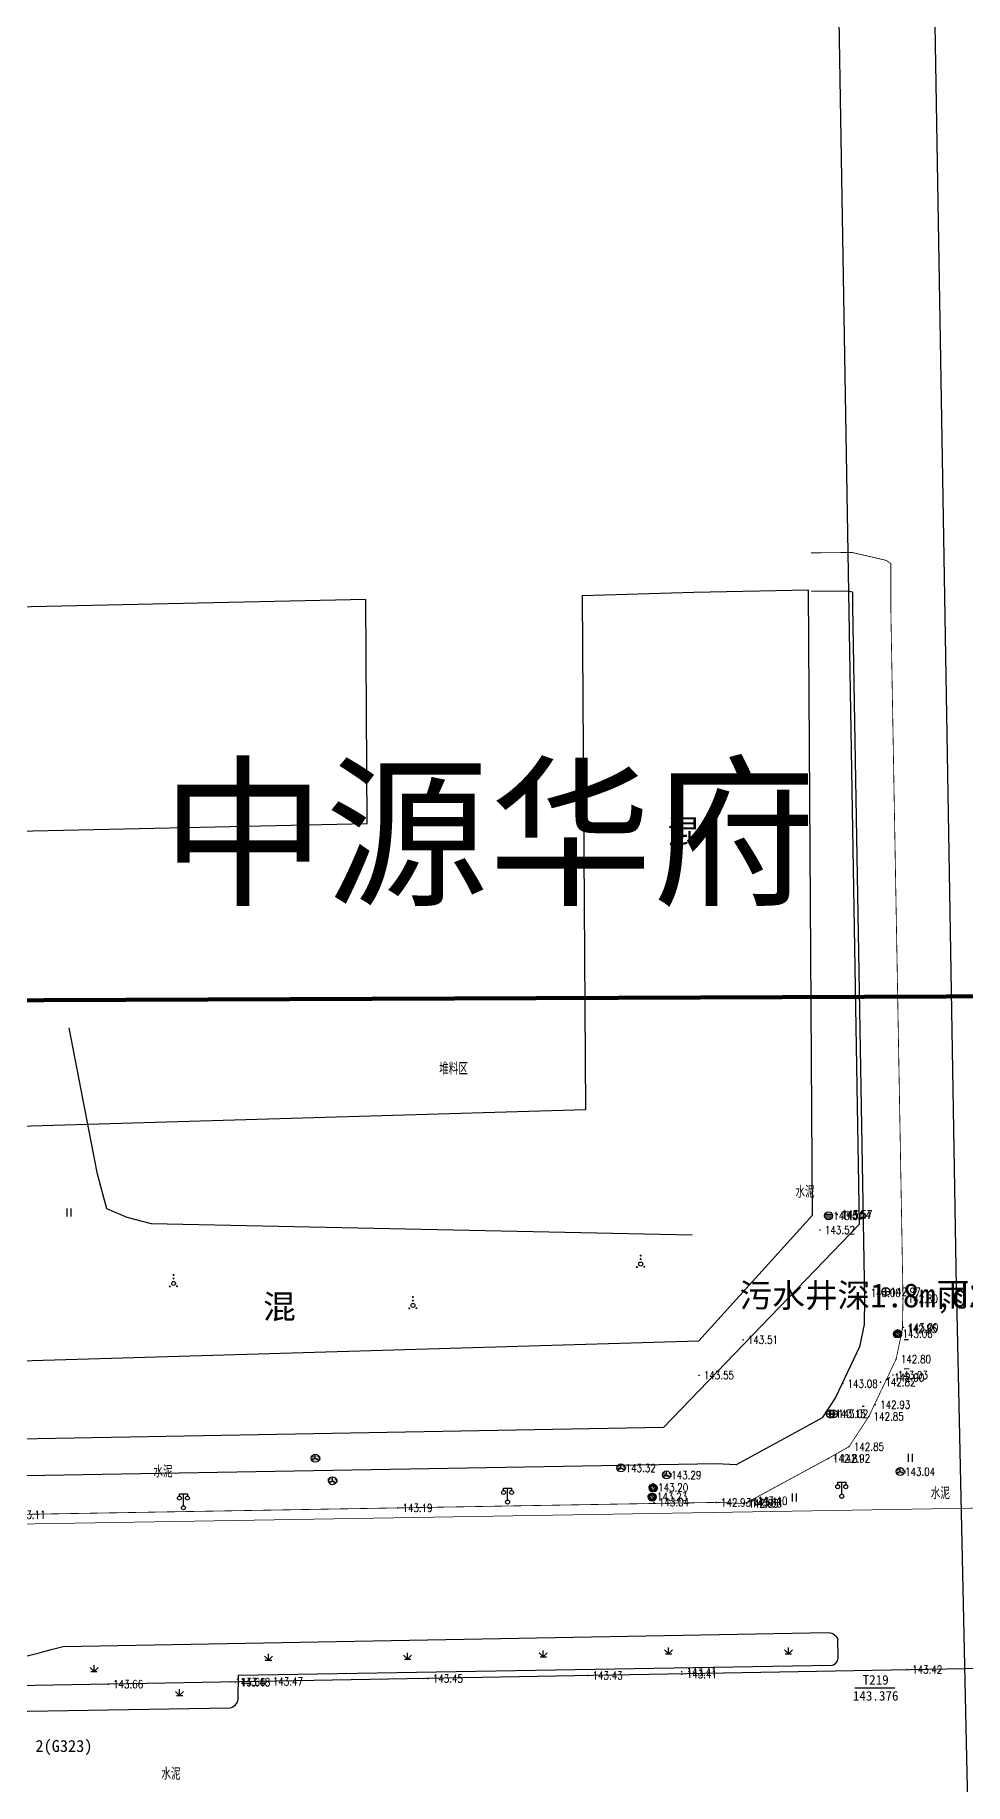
# Model space of a CAD drawing. Extents: x 529262 to 576451, y 2694391 to 2717535.
# Drawn here: x 563756.3 to 563872.6, y 2709619.1 to 2709837.7 of the extents above; entities that cross this region are included whole.
import ezdxf
from ezdxf.enums import TextEntityAlignment as Align
from ezdxf.xclip import XClip

# ---------------------------------------------------------------- set-up
doc = ezdxf.new("R2010")
doc.units = 0
doc.header["$XCLIPFRAME"] = 0
doc.linetypes.add('X5', pattern=[3, 2, -1])
for name, color, linetype in [('a红线图', 1, 'Continuous'), ('COMPONENT', 8, 'Continuous'), ('DLDW', 8, 'Continuous'), ('DLSS', 4, 'Continuous'), ('GCD', 8, 'Continuous'), ('GXYZ', 8, 'Continuous'), ('JMD', 8, 'Continuous'), ('KZD', 8, 'Continuous'), ('PP-COM', 7, 'Continuous'), ('RD-中线', 40, 'Continuous'), ('RD-红线', 7, 'Continuous'), ('ZBTZ', 8, 'Continuous'), ('ZJ', 7, 'Continuous'), ('地块名称', 1, 'Continuous')]:
    doc.layers.add(name, color=color, linetype=linetype)
doc.layers.add('现状管道深度（物探资料）', color=2, linetype='Continuous', plot=False)
doc.styles.add('HZ', font='rs.shx', dxfattribs={"width": 0.8, "bigfont": 'hztxt.shx'})
doc.styles.get("Standard").update_dxf_attribs({"font": '', "height": 2.5, "bigfont": 'smfs.shx'})
doc.styles.add('STYLE1', font='simhei.ttf')
doc.styles.add('宋体', font='', dxfattribs={"width": 0.75})
doc.styles.add('等线体', font='simhei.ttf')
doc.styles.get('Standard').set_extended_font_data('FangSong_GB2312')
doc.styles.get('宋体').set_extended_font_data('SimSun')
doc.linetypes.add('1161', pattern='A,0,[149,AAA.SHX,S=0.15,R=0,X=0,Y=0],-1.6', length=1.6)

# ---------------------------------------------------------------- blocks, each defined once
blk = doc.blocks.new('A$C19FD0107')
at = {"layer": 'RD-中线', "color": 8, "linetype": 'Continuous', "flags": 128}
blk.add_lwpolyline([(-7114.57, 14662.94), (-7124.46, 15200.21, 0.000824), (-7124.48, 15201.2), (-7126.39, 15289.25, -0.001188), (-7126.42, 15290.68), (-7134.81, 15786.15, -0.001971), (-7134.84, 15788.51), (-7135.46, 15856.79, -0.007213), (-7135.41, 15865.44), (-7130.8, 16098.5)], format="xyb", dxfattribs=at)
at = {"layer": 'RD-中线', "color": 8, "linetype": 'Continuous'}
blk.add_lwpolyline([(-5280.17, 15276.46), (-7574.88, 15234.77, -0.04855), (-7632.83, 15239.35), (-9762.37, 15617.81)], format="xyb", dxfattribs=at)
at = {"layer": 'RD-红线', "color": 8, "linetype": 'Continuous', "flags": 128}
for points in [[(-7138.55, 15298.5), (-7146.7, 15779.75), (-7146.73, 15781.26)], [(-7163.1, 15273.08), (-7520.28, 15266.64), (-7567.63, 15321.95), (-7510.03, 15651.94)]]:
    blk.add_lwpolyline(points, dxfattribs=at)
at = {"layer": 'RD-红线', "color": 8, "linetype": 'Continuous'}
blk.add_lwpolyline([(-7163.1, 15273.08), (-7138.55, 15298.5, 0.413889)], format="xyb", dxfattribs=at)
blk = doc.blocks.new('GC200')
at = {"linetype": 'Continuous', "const_width": 0.2, "flags": 128}
blk.add_lwpolyline([(-0.1, 0, 1), (0.1, 0, 1)], format="xyb", close=True, dxfattribs=at)
blk = doc.blocks.new('gc124')
at = {"color": 8}
for p, q in [((-1, 1), (0, 0)), ((-0.8, 0), (0.8, 0)), ((0, 0), (0, 1.6)), ((0, 0), (1, 1))]:
    blk.add_line(p, q, dxfattribs=at)
blk = doc.blocks.new('gc121')
at = {"color": 8}
for p, q in [((-0.5, -1), (-0.5, 1)), ((0.5, -1), (0.5, 1))]:
    blk.add_line(p, q, dxfattribs=at)
blk = doc.blocks.new('gc097')
at = {"color": 8}
for p, q in [((-1, 2.9), (-1, 3.5)), ((-1, 3.5), (1, 3.5)), ((0, 0.5), (0, 3.5)), ((1, 3.5), (1, 2.9))]:
    blk.add_line(p, q, dxfattribs=at)
for centre in [(-1, 2.4), (0, 0), (1, 2.4)]:
    blk.add_circle(centre, 0.5, dxfattribs=at)
blk = doc.blocks.new('gc160')
at = {"color": 8, "const_width": 0.25}
for points in [[(0.65, 0.5, 1), (0.9, 0.5, 1)], [(1.58, 3.35, 1), (1.83, 3.35, 1)], [(1.58, 2.48, 1), (1.83, 2.48, 1)], [(2.46, 0.56, 1), (2.71, 0.56, 1)]]:
    blk.add_lwpolyline(points, format="xyb", close=True, dxfattribs=at)
at = {"color": 8}
blk.add_circle((1.71, 1.24), 0.5, dxfattribs=at)
blk = doc.blocks.new('gcbj0102')
for p, q in [((-1, 0), (1, 0)), ((0, -1), (0, 1))]:
    blk.add_line(p, q)
blk.add_circle((0, 0), 1)
blk = doc.blocks.new('gcbj0107')
for q in [(-0.87, -0.5), (0, 1), (0.87, -0.5)]:
    blk.add_line((0, 0), q)
blk.add_circle((0, 0), 1)
blk = doc.blocks.new('*U11')
at = {"linetype": 'Continuous'}
for points in [[(-1.14, -0.07), (-0.87, -0.76), (-1.13, 0.09)], [(-1.13, 0.09), (-0.73, -0.88), (-1.09, 0.24)], [(-0.73, -0.88), (-1.13, 0.09), (-0.87, -0.76)], [(-0.36, 0.24), (-0.55, 0.84), (-1.09, 0.24)], [(-0.73, 0.74), (-1.09, 0.24), (-0.55, 0.84)], [(-1.09, 0.24), (-0.73, 0.74), (-1.01, 0.43)], [(-0.5, -0.19), (-1.09, 0.24), (-0.73, -0.88)], [(-0.88, 0.6), (-1.01, 0.43), (-0.73, 0.74)], [(-0.55, 0.84), (-0.36, 0.24), (-0.35, 0.91)], [(-0.14, 0.93), (-0.35, 0.91), (-0.36, 0.24)], [(-0.14, 0.93), (0.09, 0.24), (0.07, 0.91)], [(0.81, 0.24), (0.07, 0.91), (0.09, 0.24)], [(0.07, 0.91), (0.81, 0.24), (0.27, 0.84)], [(0.22, -0.19), (0.45, -0.88), (0.81, 0.24)], [(0.73, 0.43), (0.27, 0.84), (0.81, 0.24)], [(0.27, 0.84), (0.73, 0.43), (0.45, 0.74)], [(0.6, 0.6), (0.45, 0.74), (0.73, 0.43)], [(0.59, -0.76), (0.81, 0.24), (0.45, -0.88)], [(0.81, 0.24), (0.59, -0.76), (0.85, 0.09)], [(0.7, -0.61), (0.85, 0.09), (0.59, -0.76)], [(0.85, 0.09), (0.7, -0.61), (0.86, -0.07)], [(-0.87, -0.76), (-1.14, -0.07), (-0.98, -0.61)], [(-1.12, -0.26), (-0.98, -0.61), (-1.14, -0.07)], [(-0.98, -0.61), (-1.12, -0.26), (-1.07, -0.44)], [(-0.73, -0.88), (-0.55, -0.98), (-0.14, -0.45)], [(-0.35, -1.05), (-0.14, -0.45), (-0.55, -0.98)], [(-0.14, -0.45), (-0.35, -1.05), (0.45, -0.88)], [(-0.14, -1.07), (0.45, -0.88), (-0.35, -1.05)], [(0.45, -0.88), (-0.14, -1.07), (0.27, -0.98)], [(0.07, -1.05), (0.27, -0.98), (-0.14, -1.07)], [(0.79, -0.44), (0.86, -0.07), (0.7, -0.61)], [(0.86, -0.07), (0.79, -0.44), (0.84, -0.26)]]:
    blk.add_solid(points, dxfattribs=at)
blk = doc.blocks.new('gcbj0112')
at = {"linetype": 'Continuous'}
for p, q in [((-1.09, 0.24), (-0.5, -0.19)), ((-0.36, 0.24), (-1.09, 0.24)), ((-0.14, 0.93), (-0.36, 0.24)), ((0.09, 0.24), (-0.14, 0.93)), ((0.81, 0.24), (0.09, 0.24)), ((0.22, -0.19), (0.81, 0.24)), ((-0.5, -0.19), (-0.73, -0.88)), ((-0.73, -0.88), (-0.14, -0.45)), ((-0.14, -0.45), (0.45, -0.88)), ((0.45, -0.88), (0.22, -0.19))]:
    blk.add_line(p, q, dxfattribs=at)
blk.add_circle((-0.14, -0.07), 1, dxfattribs=at)
for p in [(-1.09, 0.24), (-0.14, 0.93), (0.81, 0.24), (-0.73, -0.88), (0.45, -0.88)]:
    blk.add_point(p, dxfattribs=at)
blk.add_blockref('*U11', (0, 0), dxfattribs=at)
blk = doc.blocks.new('gcbj0103')
for p, q in [((-1, 0), (1, 0)), ((-0.9, 0.43), (0.9, 0.43)), ((-0.88, -0.47), (0.88, -0.47))]:
    blk.add_line(p, q)
blk.add_circle((0, 0), 1)

msp = doc.modelspace()

# ---------------------------------------------------------------- linework, layer by layer
at = {"const_width": 0.5}
msp.add_lwpolyline([(563442.786, 2709779.28), (563289.883, 2709779.107), (563289.942, 2709207.494), (563821.958, 2709207.599), (563821.803, 2709279.728), (564067.53, 2709279.755), (564067.347, 2709718.358), (563442.416, 2709715.821), (563442.786, 2709779.28)], dxfattribs=at)
at = {"layer": 'a红线图', "color": 8, "linetype": 'Continuous', "lineweight": 0, "flags": 128}
msp.add_lwpolyline([(563449.624, 2709646.517), (563910.833, 2709654.214)], dxfattribs=at)
msp.add_lwpolyline([(563449.624, 2709646.517), (563910.833, 2709654.214)], dxfattribs=at)
at = {"layer": 'DLSS', "linetype": 'Continuous', "flags": 128}
msp.add_lwpolyline([(563853.379, 2709773.008, 0.1, 0.1, 0), (563858.494, 2709773.061, 0.1, 0.1, 0), (563862.762, 2709772.077, 0.1, 0.1, 0), (563863.341, 2709771.669, 0.1, 0.1, 0), (563863.342, 2709766.353, 0.1, 0.1, 0), (563864.873, 2709679.774, 0.1, 0.1, 0), (563864.797, 2709676.02, 0.1, 0.1, 0), (563864.014, 2709672.248, 0.1, 0.1, 0), (563860.608, 2709665.086, 0.1, 0.1, 0), (563858.134, 2709661.303, 0.1, 0.1, 0), (563855.509, 2709659.813, 0.1, 0.1, 0), (563845.507, 2709654.398, 0.1, 0.1, 0), (563844.947, 2709654.191, 0.1, 0.1, 0), (563841.513, 2709654.325, 0.1, 0.1, 0), (563753.247, 2709652.799, 0.1, 0.1, 0), (563751.56, 2709653.084, 0.1, 0.1, 0), (563750.683, 2709653.809, 0.1, 0.1, 0), (563750.431, 2709654.613, 0.1, 0.1, 0), (563750.347, 2709655.069, 0.1, 0.1, 0), (563750.248, 2709662.011, 0, 0, 0), (563755.024, 2709662.078, 0, 0, 0)], format="xyseb", dxfattribs=at)
msp.add_lwpolyline([(563853.429, 2709768.208), (563857.972, 2709768.255), (563858.542, 2709768.124), (563858.542, 2709766.31), (563860.072, 2709679.78), (563860.007, 2709676.561), (563859.431, 2709673.788), (563856.413, 2709667.441), (563854.753, 2709664.903), (563853.181, 2709664.011), (563843.985, 2709659.032), (563841.565, 2709659.127), (563755.103, 2709657.632), (563755.024, 2709662.078)], dxfattribs=at)
at = {"layer": 'DLSS', "linetype": 'Continuous', "elevation": 143.422, "flags": 128}
for points in [[(563689.706, 2709631.203, 0.3383393), (563688.808, 2709630.41), (563688.716, 2709627.899, 0.3538985), (563689.588, 2709627.133), (563780.643, 2709628.651, 0.3491153), (563781.703, 2709629.784), (563781.741, 2709632.738), (563856.008, 2709633.983, 0.3870421), (563856.758, 2709635.059), (563856.727, 2709637.113)], [(563689.706, 2709631.203), (563735.434, 2709631.893, 0.0441223), (563759.804, 2709636.322), (563855.562, 2709638.053, -0.3471479), (563856.727, 2709637.113)]]:
    msp.add_lwpolyline(points, format="xyb", dxfattribs=at)
at = {"layer": 'JMD', "linetype": 'Continuous'}
for p, q in [((563858.312, 2709665.535, 143.66), (563858.306, 2709665.785, 143.66)), ((563860.006, 2709666.313, 144.705), (563859.756, 2709666.309, 144.705))]:
    msp.add_line(p, q, dxfattribs=at)
at = {"layer": 'JMD', "linetype": 'Continuous', "flags": 128}
for points in [[(563748.818, 2709671.872), (563839.347, 2709674.51), (563853.569, 2709690.208), (563853.044, 2709768.367), (563838.718, 2709768.058), (563824.721, 2709767.651), (563825.152, 2709703.386), (563748.621, 2709701.155)], [(563748.373, 2709738.105), (563797.852, 2709739.172), (563797.664, 2709767.174), (563748.185, 2709766.108)]]:
    msp.add_lwpolyline(points, close=True, dxfattribs=at)
at = {"layer": 'JMD', "linetype": 'X5', "flags": 128}
for points in [[(563864.998, 2709674.697), (563865.551, 2709674.683)], [(563865.636, 2709671.015), (563864.998, 2709670.966)]]:
    msp.add_lwpolyline(points, dxfattribs=at)
at = {"layer": 'KZD', "linetype": 'Continuous', "elevation": 143.376, "flags": 128}
msp.add_lwpolyline([(563858.853, 2709631.145), (563863.853, 2709631.145)], dxfattribs=at)
at = {"layer": 'ZBTZ', "linetype": '1161', "flags": 128}
msp.add_lwpolyline([(563760.518, 2709713.648), (563764.004, 2709695.572), (563765.213, 2709691.056), (563767.787, 2709689.966), (563770.821, 2709689.19), (563838.51, 2709687.75)], dxfattribs=at)

# ---------------------------------------------------------------- block references
at = {"layer": 'COMPONENT', "linetype": 'Continuous', "xscale": 0.5, "yscale": 0.5}
for name, p in [('gcbj0103', (563855.558, 2709690.144)), ('gcbj0102', (563862.727, 2709680.675)), ('gcbj0112', (563864.273, 2709675.419, 0.295)), ('gcbj0102', (563855.816, 2709665.376)), ('gcbj0102', (563856.166, 2709665.391)), ('gcbj0107', (563791.354, 2709659.84)), ('gcbj0107', (563829.579, 2709658.629)), ('gcbj0107', (563835.286, 2709657.756)), ('gcbj0107', (563864.532, 2709658.17)), ('gcbj0107', (563793.485, 2709657.037)), ('gcbj0112', (563833.675, 2709656.179, 0.295)), ('gcbj0112', (563833.555, 2709655.027, 0.295))]:
    msp.add_blockref(name, p, dxfattribs=at)
at = {"layer": 'DLDW', "color": 252, "linetype": 'Continuous', "xscale": 0.5, "yscale": 0.5, "zscale": 0.5}
for p in [(563815.405, 2709654.368, 143.167), (563815.405, 2709654.368, 143.167), (563857.211, 2709655.088, 143.205), (563857.211, 2709655.088, 143.205), (563774.861, 2709653.655, 143.271), (563774.861, 2709653.655, 143.271)]:
    msp.add_blockref('gc097', p, dxfattribs=at)
at = {"layer": 'GCD', "color": 3, "linetype": 'Continuous'}
ref = msp.add_blockref('GC200', (563856.645, 2709690.31, 143.572), dxfattribs=dict(at, xscale=0.5, yscale=0.5, zscale=0.5))
ref.add_attrib('height', '143.57', dxfattribs={"linetype": 'Continuous', "height": 1, "style": 'HZ', "width": 0.8}).set_placement((563857.245, 2709690.31, 143.572), align=Align.MIDDLE_LEFT)
ref = msp.add_blockref('GC200', (563854.505, 2709688.368, 143.523), dxfattribs=dict(at, xscale=0.5, yscale=0.5, zscale=0.5))
ref.add_attrib('height', '143.52', dxfattribs={"linetype": 'Continuous', "height": 1, "style": 'HZ', "width": 0.8}).set_placement((563855.105, 2709688.368, 143.523), align=Align.MIDDLE_LEFT)
ref = msp.add_blockref('GC200', (563855.546, 2709690.126, 143.512), dxfattribs=dict(at, xscale=0.5, yscale=0.5, zscale=0.5))
ref.add_attrib('height', '143.51', dxfattribs={"linetype": 'Continuous', "height": 1, "style": 'HZ', "width": 0.8}).set_placement((563856.146, 2709690.126, 143.512), align=Align.MIDDLE_LEFT)
ref = msp.add_blockref('GC200', (563856.519, 2709690.269, 143.535), dxfattribs=dict(at, xscale=0.5, yscale=0.5, zscale=0.5))
ref.add_attrib('height', '143.54', dxfattribs={"linetype": 'Continuous', "height": 1, "style": 'HZ', "width": 0.8}).set_placement((563857.119, 2709690.269, 143.535), align=Align.MIDDLE_LEFT)
ref = msp.add_blockref('GC200', (563860.226, 2709680.527, 143.004), dxfattribs=dict(at, xscale=0.5, yscale=0.5, zscale=0.5))
ref.add_attrib('height', '143.00', dxfattribs={"linetype": 'Continuous', "height": 1, "style": 'HZ', "width": 0.8}).set_placement((563860.826, 2709680.527, 143.004), align=Align.MIDDLE_LEFT)
ref = msp.add_blockref('GC200', (563862.717, 2709680.659, 142.967), dxfattribs=dict(at, xscale=0.5, yscale=0.5, zscale=0.5))
ref.add_attrib('height', '142.97', dxfattribs={"linetype": 'Continuous', "height": 1, "style": 'HZ', "width": 0.8}).set_placement((563863.317, 2709680.659, 142.967), align=Align.MIDDLE_LEFT)
ref = msp.add_blockref('GC200', (563864.861, 2709679.758, 142.795), dxfattribs=dict(at, xscale=0.5, yscale=0.5, zscale=0.5))
ref.add_attrib('height', '142.80', dxfattribs={"linetype": 'Continuous', "height": 1, "style": 'HZ', "width": 0.8}).set_placement((563865.461, 2709679.758, 142.795), align=Align.MIDDLE_LEFT)
at = {"layer": 'GCD', "linetype": 'Continuous'}
ref = msp.add_blockref('GC200', (563864.217, 2709675.406, 143.058), dxfattribs=dict(at, xscale=0.5, yscale=0.5, zscale=0.5))
ref.add_attrib('height', '143.06', dxfattribs={"linetype": 'Continuous', "height": 1, "style": 'HZ', "width": 0.8}).set_placement((563864.817, 2709675.406, 143.058), align=Align.MIDDLE_LEFT)
at = {"layer": 'GCD', "color": 3, "linetype": 'Continuous'}
ref = msp.add_blockref('GC200', (563864.785, 2709676.004, 142.846), dxfattribs=dict(at, xscale=0.5, yscale=0.5, zscale=0.5))
ref.add_attrib('height', '142.85', dxfattribs={"linetype": 'Continuous', "height": 1, "style": 'HZ', "width": 0.8}).set_placement((563865.385, 2709676.004, 142.846), align=Align.MIDDLE_LEFT)
at = {"layer": 'GCD', "linetype": 'Continuous'}
ref = msp.add_blockref('GC200', (563864.92, 2709676.206, 143.002), dxfattribs=dict(at, xscale=0.5, yscale=0.5, zscale=0.5))
ref.add_attrib('height', '143.00', dxfattribs={"linetype": 'Continuous', "height": 1, "style": 'HZ', "width": 0.8}).set_placement((563865.52, 2709676.206, 143.002), align=Align.MIDDLE_LEFT)
at = {"layer": 'GCD', "color": 3, "linetype": 'Continuous'}
ref = msp.add_blockref('GC200', (563844.866, 2709674.649, 143.508), dxfattribs=dict(at, xscale=0.5, yscale=0.5, zscale=0.5))
ref.add_attrib('height', '143.51', dxfattribs={"linetype": 'Continuous', "height": 1, "style": 'HZ', "width": 0.8}).set_placement((563845.466, 2709674.649, 143.508), align=Align.MIDDLE_LEFT)
ref = msp.add_blockref('GC200', (563864.002, 2709672.232, 142.795), dxfattribs=dict(at, xscale=0.5, yscale=0.5, zscale=0.5))
ref.add_attrib('height', '142.80', dxfattribs={"linetype": 'Continuous', "height": 1, "style": 'HZ', "width": 0.8}).set_placement((563864.602, 2709672.232, 142.795), align=Align.MIDDLE_LEFT)
ref = msp.add_blockref('GC200', (563839.36, 2709670.21, 143.547), dxfattribs=dict(at, xscale=0.5, yscale=0.5, zscale=0.5))
ref.add_attrib('height', '143.55', dxfattribs={"linetype": 'Continuous', "height": 1, "style": 'HZ', "width": 0.8}).set_placement((563839.96, 2709670.21, 143.547), align=Align.MIDDLE_LEFT)
ref = msp.add_blockref('GC200', (563857.342, 2709669.163, 143.083), dxfattribs=dict(at, xscale=0.5, yscale=0.5, zscale=0.5))
ref.add_attrib('height', '143.08', dxfattribs={"linetype": 'Continuous', "height": 1, "style": 'HZ', "width": 0.8}).set_placement((563857.942, 2709669.163, 143.083), align=Align.MIDDLE_LEFT)
ref = msp.add_blockref('GC200', (563862.063, 2709669.349, 142.824), dxfattribs=dict(at, xscale=0.5, yscale=0.5, zscale=0.5))
ref.add_attrib('height', '142.82', dxfattribs={"linetype": 'Continuous', "height": 1, "style": 'HZ', "width": 0.8}).set_placement((563862.663, 2709669.349, 142.824), align=Align.MIDDLE_LEFT)
ref = msp.add_blockref('GC200', (563863.161, 2709669.92, 142.9), dxfattribs=dict(at, xscale=0.5, yscale=0.5, zscale=0.5))
ref.add_attrib('height', '142.90', dxfattribs={"linetype": 'Continuous', "height": 1, "style": 'HZ', "width": 0.8}).set_placement((563863.761, 2709669.92, 142.9), align=Align.MIDDLE_LEFT)
at = {"layer": 'GCD', "linetype": 'Continuous'}
ref = msp.add_blockref('GC200', (563863.614, 2709670.248, 143.025), dxfattribs=dict(at, xscale=0.5, yscale=0.5, zscale=0.5))
ref.add_attrib('height', '143.03', dxfattribs={"linetype": 'Continuous', "height": 1, "style": 'HZ', "width": 0.8}).set_placement((563864.214, 2709670.248, 143.025), align=Align.MIDDLE_LEFT)
at = {"layer": 'GCD', "color": 3, "linetype": 'Continuous'}
ref = msp.add_blockref('GC200', (563861.409, 2709666.539, 142.926), dxfattribs=dict(at, xscale=0.5, yscale=0.5, zscale=0.5))
ref.add_attrib('height', '142.93', dxfattribs={"linetype": 'Continuous', "height": 1, "style": 'HZ', "width": 0.8}).set_placement((563862.009, 2709666.539, 142.926), align=Align.MIDDLE_LEFT)
at = {"layer": 'GCD', "linetype": 'Continuous'}
ref = msp.add_blockref('GC200', (563855.814, 2709665.39, 143.145), dxfattribs=dict(at, xscale=0.5, yscale=0.5, zscale=0.5))
ref.add_attrib('height', '143.15', dxfattribs={"linetype": 'Continuous', "height": 1, "style": 'HZ', "width": 0.8}).set_placement((563856.414, 2709665.39, 143.145), align=Align.MIDDLE_LEFT)
at = {"layer": 'GCD', "color": 3, "linetype": 'Continuous'}
ref = msp.add_blockref('GC200', (563856.139, 2709665.39, 143.024), dxfattribs=dict(at, xscale=0.5, yscale=0.5, zscale=0.5))
ref.add_attrib('height', '143.02', dxfattribs={"linetype": 'Continuous', "height": 1, "style": 'HZ', "width": 0.8}).set_placement((563856.739, 2709665.39, 143.024), align=Align.MIDDLE_LEFT)
ref = msp.add_blockref('GC200', (563860.596, 2709665.07, 142.847), dxfattribs=dict(at, xscale=0.5, yscale=0.5, zscale=0.5))
ref.add_attrib('height', '142.85', dxfattribs={"linetype": 'Continuous', "height": 1, "style": 'HZ', "width": 0.8}).set_placement((563861.196, 2709665.07, 142.847), align=Align.MIDDLE_LEFT)
ref = msp.add_blockref('GC200', (563855.497, 2709659.797, 142.81), dxfattribs=dict(at, xscale=0.5, yscale=0.5, zscale=0.5))
ref.add_attrib('height', '142.81', dxfattribs={"linetype": 'Continuous', "height": 1, "style": 'HZ', "width": 0.8}).set_placement((563856.097, 2709659.797, 142.81), align=Align.MIDDLE_LEFT)
at = {"layer": 'GCD', "linetype": 'Continuous'}
ref = msp.add_blockref('GC200', (563856.399, 2709659.826, 142.923), dxfattribs=dict(at, xscale=0.5, yscale=0.5, zscale=0.5))
ref.add_attrib('height', '142.92', dxfattribs={"linetype": 'Continuous', "height": 1, "style": 'HZ', "width": 0.8}).set_placement((563856.999, 2709659.826, 142.923), align=Align.MIDDLE_LEFT)
at = {"layer": 'GCD', "color": 3, "linetype": 'Continuous'}
ref = msp.add_blockref('GC200', (563858.122, 2709661.287, 142.854), dxfattribs=dict(at, xscale=0.5, yscale=0.5, zscale=0.5))
ref.add_attrib('height', '142.85', dxfattribs={"linetype": 'Continuous', "height": 1, "style": 'HZ', "width": 0.8}).set_placement((563858.722, 2709661.287, 142.854), align=Align.MIDDLE_LEFT)
at = {"layer": 'GCD', "linetype": 'Continuous'}
ref = msp.add_blockref('GC200', (563829.574, 2709658.621, 143.316), dxfattribs=dict(at, xscale=0.5, yscale=0.5, zscale=0.5))
ref.add_attrib('height', '143.32', dxfattribs={"linetype": 'Continuous', "height": 1, "style": 'HZ', "width": 0.8}).set_placement((563830.174, 2709658.621, 143.316), align=Align.MIDDLE_LEFT)
ref = msp.add_blockref('GC200', (563835.278, 2709657.742, 143.291), dxfattribs=dict(at, xscale=0.5, yscale=0.5, zscale=0.5))
ref.add_attrib('height', '143.29', dxfattribs={"linetype": 'Continuous', "height": 1, "style": 'HZ', "width": 0.8}).set_placement((563835.878, 2709657.742, 143.291), align=Align.MIDDLE_LEFT)
ref = msp.add_blockref('GC200', (563864.522, 2709658.16, 143.04), dxfattribs=dict(at, xscale=0.5, yscale=0.5, zscale=0.5))
ref.add_attrib('height', '143.04', dxfattribs={"linetype": 'Continuous', "height": 1, "style": 'HZ', "width": 0.8}).set_placement((563865.122, 2709658.16, 143.04), align=Align.MIDDLE_LEFT)
ref = msp.add_blockref('GC200', (563833.633, 2709656.185, 143.198), dxfattribs=dict(at, xscale=0.5, yscale=0.5, zscale=0.5))
ref.add_attrib('height', '143.20', dxfattribs={"linetype": 'Continuous', "height": 1, "style": 'HZ', "width": 0.8}).set_placement((563834.233, 2709656.185, 143.198), align=Align.MIDDLE_LEFT)
ref = msp.add_blockref('GC200', (563801.646, 2709653.632, 143.193), dxfattribs=dict(at, xscale=0.5, yscale=0.5, zscale=0.5))
ref.add_attrib('height', '143.19', dxfattribs={"linetype": 'Continuous', "height": 1, "style": 'HZ', "width": 0.8}).set_placement((563802.246, 2709653.632, 143.193), align=Align.MIDDLE_LEFT)
ref = msp.add_blockref('GC200', (563833.494, 2709655.035, 143.226), dxfattribs=dict(at, xscale=0.5, yscale=0.5, zscale=0.5))
ref.add_attrib('height', '143.23', dxfattribs={"linetype": 'Continuous', "height": 1, "style": 'HZ', "width": 0.8}).set_placement((563834.094, 2709655.035, 143.226), align=Align.MIDDLE_LEFT)
at = {"layer": 'GCD', "color": 3, "linetype": 'Continuous'}
ref = msp.add_blockref('GC200', (563833.734, 2709654.335, 143.043), dxfattribs=dict(at, xscale=0.5, yscale=0.5, zscale=0.5))
ref.add_attrib('height', '143.04', dxfattribs={"linetype": 'Continuous', "height": 1, "style": 'HZ', "width": 0.8}).set_placement((563834.334, 2709654.335, 143.043), align=Align.MIDDLE_LEFT)
ref = msp.add_blockref('GC200', (563841.501, 2709654.309, 142.933), dxfattribs=dict(at, xscale=0.5, yscale=0.5, zscale=0.5))
ref.add_attrib('height', '142.93', dxfattribs={"linetype": 'Continuous', "height": 1, "style": 'HZ', "width": 0.8}).set_placement((563842.101, 2709654.309, 142.933), align=Align.MIDDLE_LEFT)
ref = msp.add_blockref('GC200', (563844.935, 2709654.175, 142.849), dxfattribs=dict(at, xscale=0.5, yscale=0.5, zscale=0.5))
ref.add_attrib('height', '142.85', dxfattribs={"linetype": 'Continuous', "height": 1, "style": 'HZ', "width": 0.8}).set_placement((563845.535, 2709654.175, 142.849), align=Align.MIDDLE_LEFT)
at = {"layer": 'GCD', "linetype": 'Continuous'}
ref = msp.add_blockref('GC200', (563845.336, 2709654.234, 143.083), dxfattribs=dict(at, xscale=0.5, yscale=0.5, zscale=0.5))
ref.add_attrib('height', '143.08', dxfattribs={"linetype": 'Continuous', "height": 1, "style": 'HZ', "width": 0.8}).set_placement((563845.936, 2709654.234, 143.083), align=Align.MIDDLE_LEFT)
at = {"layer": 'GCD', "color": 3, "linetype": 'Continuous'}
ref = msp.add_blockref('GC200', (563845.495, 2709654.382, 143.11), dxfattribs=dict(at, xscale=0.5, yscale=0.5, zscale=0.5))
ref.add_attrib('height', '143.11', dxfattribs={"linetype": 'Continuous', "height": 1, "style": 'HZ', "width": 0.8}).set_placement((563846.095, 2709654.382, 143.11), align=Align.MIDDLE_LEFT)
at = {"layer": 'GCD', "linetype": 'Continuous'}
ref = msp.add_blockref('GC200', (563846.047, 2709654.512, 143.1), dxfattribs=dict(at, xscale=0.5, yscale=0.5, zscale=0.5))
ref.add_attrib('height', '143.10', dxfattribs={"linetype": 'Continuous', "height": 1, "style": 'HZ', "width": 0.8}).set_placement((563846.647, 2709654.512, 143.1), align=Align.MIDDLE_LEFT)
at = {"layer": 'GCD', "color": 3, "linetype": 'Continuous'}
ref = msp.add_blockref('GC200', (563753.235, 2709652.783, 143.106), dxfattribs=dict(at, xscale=0.5, yscale=0.5, zscale=0.5))
ref.add_attrib('height', '143.11', dxfattribs={"linetype": 'Continuous', "height": 1, "style": 'HZ', "width": 0.8}).set_placement((563753.835, 2709652.783, 143.106), align=Align.MIDDLE_LEFT)
at = {"layer": 'GCD', "linetype": 'Continuous'}
ref = msp.add_blockref('GC200', (563765.448, 2709631.604, 143.66), dxfattribs=dict(at, xscale=0.5, yscale=0.5, zscale=0.5))
ref.add_attrib('height', '143.66', dxfattribs={"linetype": 'Continuous', "height": 1, "style": 'HZ', "width": 0.8}).set_placement((563766.048, 2709631.604, 143.66), align=Align.MIDDLE_LEFT)
ref = msp.add_blockref('GC200', (563780.741, 2709631.874, 143.656), dxfattribs=dict(at, xscale=0.5, yscale=0.5, zscale=0.5))
ref.add_attrib('height', '143.66', dxfattribs={"linetype": 'Continuous', "height": 1, "style": 'HZ', "width": 0.8}).set_placement((563781.341, 2709631.874, 143.656), align=Align.MIDDLE_LEFT)
ref = msp.add_blockref('GC200', (563781.347, 2709631.871, 143.477), dxfattribs=dict(at, xscale=0.5, yscale=0.5, zscale=0.5))
ref.add_attrib('height', '143.48', dxfattribs={"linetype": 'Continuous', "height": 1, "style": 'HZ', "width": 0.8}).set_placement((563781.947, 2709631.871, 143.477), align=Align.MIDDLE_LEFT)
ref = msp.add_blockref('GC200', (563785.445, 2709631.944, 143.47), dxfattribs=dict(at, xscale=0.5, yscale=0.5, zscale=0.5))
ref.add_attrib('height', '143.47', dxfattribs={"linetype": 'Continuous', "height": 1, "style": 'HZ', "width": 0.8}).set_placement((563786.045, 2709631.944, 143.47), align=Align.MIDDLE_LEFT)
ref = msp.add_blockref('GC200', (563805.442, 2709632.294, 143.45), dxfattribs=dict(at, xscale=0.5, yscale=0.5, zscale=0.5))
ref.add_attrib('height', '143.45', dxfattribs={"linetype": 'Continuous', "height": 1, "style": 'HZ', "width": 0.8}).set_placement((563806.042, 2709632.294, 143.45), align=Align.MIDDLE_LEFT)
ref = msp.add_blockref('GC200', (563825.438, 2709632.693, 143.43), dxfattribs=dict(at, xscale=0.5, yscale=0.5, zscale=0.5))
ref.add_attrib('height', '143.43', dxfattribs={"linetype": 'Continuous', "height": 1, "style": 'HZ', "width": 0.8}).set_placement((563826.038, 2709632.693, 143.43), align=Align.MIDDLE_LEFT)
ref = msp.add_blockref('GC200', (563837.187, 2709633.161, 143.408), dxfattribs=dict(at, xscale=0.5, yscale=0.5, zscale=0.5))
ref.add_attrib('height', '143.41', dxfattribs={"linetype": 'Continuous', "height": 1, "style": 'HZ', "width": 0.8}).set_placement((563837.787, 2709633.161, 143.408), align=Align.MIDDLE_LEFT)
ref = msp.add_blockref('GC200', (563837.221, 2709632.85, 143.409), dxfattribs=dict(at, xscale=0.5, yscale=0.5, zscale=0.5))
ref.add_attrib('height', '143.41', dxfattribs={"linetype": 'Continuous', "height": 1, "style": 'HZ', "width": 0.8}).set_placement((563837.821, 2709632.85, 143.409), align=Align.MIDDLE_LEFT)
ref = msp.add_blockref('GC200', (563865.419, 2709633.437, 143.415), dxfattribs=dict(at, xscale=0.5, yscale=0.5, zscale=0.5))
ref.add_attrib('height', '143.42', dxfattribs={"linetype": 'Continuous', "height": 1, "style": 'HZ', "width": 0.8}).set_placement((563866.019, 2709633.437, 143.415), align=Align.MIDDLE_LEFT)
at = {"layer": 'PP-COM'}
ref = msp.add_blockref('A$C19FD0107', (570997.993, 2694390.603), dxfattribs=at)
XClip(ref).set_block_clipping_path([(-9366.4383134884, 14428.6043910822), (-3328.4480743363, 17452.7484863754)])
at = {"layer": 'ZBTZ', "linetype": 'Continuous', "xscale": 0.5, "yscale": 0.5}
for name, p in [('gc121', (563760.561, 2709690.563)), ('gc121', (563865.804, 2709659.895)), ('gc121', (563851.281, 2709654.921)), ('gc121', (563851.281, 2709654.921)), ('gc124', (563835.541, 2709635.394)), ('gc124', (563850.543, 2709635.394)), ('gc124', (563763.681, 2709633.175)), ('gc124', (563785.498, 2709634.611)), ('gc124', (563802.89, 2709634.741)), ('gc124', (563819.863, 2709635.002)), ('gc124', (563774.378, 2709630.175))]:
    msp.add_blockref(name, p, dxfattribs=at)
at = {"layer": 'ZBTZ', "linetype": 'Continuous', "xscale": 0.5, "yscale": 0.5, "zscale": 0.5}
for p in [(563831.204, 2709683.496), (563772.765, 2709681.068), (563802.713, 2709678.317)]:
    msp.add_blockref('gc160', p, dxfattribs=at)

# ---------------------------------------------------------------- texts
at = {"layer": 'GXYZ', "linetype": 'Continuous', "style": '宋体'}
for s, p in [('污', (563855.852, 2709665.337)), ('电力', (563791.398, 2709659.89)), ('电力', (563829.623, 2709658.68)), ('电力', (563835.33, 2709657.806)), ('电力', (563864.576, 2709658.22)), ('电力', (563793.529, 2709657.087))]:
    msp.add_text(s, height=0.5, dxfattribs=at).set_placement(p, align=Align.MIDDLE)
at = {"layer": 'JMD', "linetype": 'Continuous', "style": '宋体'}
for p in [(563839.48, 2709738.177), (563788.907, 2709678.797)]:
    msp.add_text('混', height=3, dxfattribs=at).set_placement(p, align=Align.MIDDLE_RIGHT)
at = {"layer": 'KZD', "linetype": 'Continuous', "style": '等线体'}
for s, p in [('T219', (563861.453, 2709632.145, 143.376)), ('143.376', (563861.453, 2709630.145, 143.376))]:
    msp.add_text(s, height=1.2, dxfattribs=at).set_placement(p, align=Align.MIDDLE_CENTER)
at = {"layer": 'ZJ', "color": 8, "linetype": 'Continuous', "style": 'HZ', "width": 0.8}
for s, p in [('堆料区', (563808.642, 2709708.619)), ('水泥', (563852.615, 2709693.217)), ('水泥', (563772.3, 2709658.268)), ('水泥', (563772.3, 2709658.268)), ('水泥', (563869.545, 2709655.565)), ('水泥', (563869.545, 2709655.565)), ('水泥', (563773.289, 2709620.478))]:
    msp.add_text(s, height=1.5, dxfattribs=at).set_placement(p, align=Align.MIDDLE)
at = {"layer": 'ZJ', "color": 8, "linetype": 'Continuous', "style": '等线体'}
msp.add_text('2(G323)', height=1.5, dxfattribs=at).set_placement((563759.91, 2709623.765), align=Align.MIDDLE)
at = {"layer": '地块名称', "color": 1, "style": 'STYLE1'}
msp.add_text('中源华府', height=15, dxfattribs=at).set_placement((563772.13, 2709730.501))
at = {"layer": '现状管道深度（物探资料）'}
msp.add_text('污水井深1.8m,d1200', height=3, dxfattribs=at).set_placement((563862.8, 2709680.205), align=Align.MIDDLE_CENTER)
at = {"layer": '现状管道深度（物探资料）', "color": 3}
msp.add_text('雨水井深2m,d600', height=3, dxfattribs=at).set_placement((563884.39, 2709680.325), align=Align.MIDDLE_CENTER)

doc.saveas('drawing.dxf')
